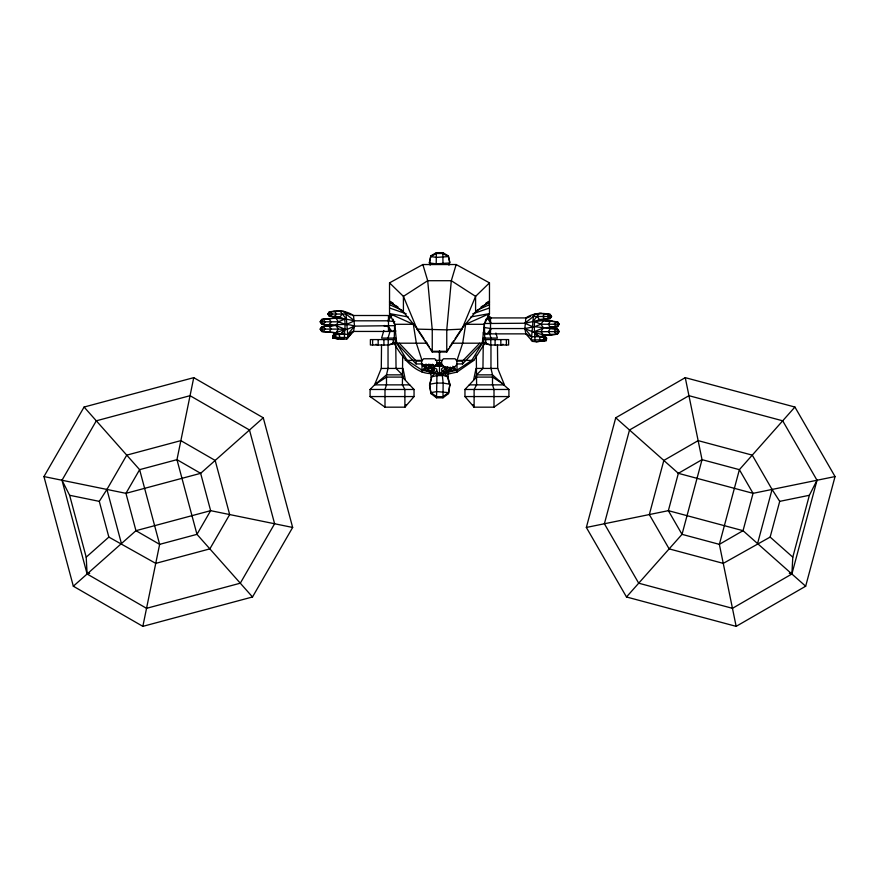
<?xml version="1.0" encoding="UTF-8"?>
<svg xmlns="http://www.w3.org/2000/svg" width="879" height="879" viewBox="0 0 879 879"><rect width="100%" height="100%" fill="white"/><g stroke="black" fill="none" stroke-linecap="round" stroke-linejoin="round"><path stroke-width="1.32" d="M439.5 360.39L439.511 350.765L439.5 374.047L436.929 375.597L431.479 376.882L429.567 385.431L430.985 393.616L436.522 397.802L442.983 397.802L448.477 393.616L449.927 384.244L447.829 376.882L443.642 373.125L439.511 374.047L422.008 370.147L407.197 360.39L396.726 343.195L394.66 324.296L393.078 319.198M409.724 384.87L374.564 384.87L386.496 377.091L402.406 377.091L414.042 389.474L414.042 396.561L404.889 407.175L385.002 407.175L370.081 396.561L370.081 389.474L374.564 384.87L381.288 368.433L381.53 344.689M483.241 344.689L482.945 368.433L476.594 374.861L475.605 377.366M476.33 355.248L476.594 384.87L474.111 389.474L474.111 407.175L493.998 407.175L508.919 396.561L508.919 389.474L492.504 374.861L490.965 368.433L490.965 344.689M394.231 339.151L394.66 324.296L389.54 313.627L389.54 282.873L422.854 264.535L456.157 264.535L489.471 282.873L489.471 313.627L484.351 324.296L482.285 343.195L471.803 360.39L457.003 370.147L439.511 374.047L436.588 371.246M353.512 331.438L346.853 338.964L343.151 339.338L333.009 338.107L333.646 334.668L341.14 333.723L347.699 334.449L353.512 331.438L354.501 326.12L353.512 315.506C346.205 310.54 337.525 310.177 329.196 312.012L327.801 314.056L329.196 316.099L337.866 317.154L335.943 318.176L321.78 319.407L320.143 321.813L321.78 324.23L333.46 325.461L321.78 326.702L320.143 329.109L321.78 331.515L335.943 332.745L345.282 329.35L347.271 329.35L354.501 326.12L394.814 325.669M421.557 363.928L416.086 363.928L416.206 361.06L399.242 343.195M535.256 336.569L545.716 337.096L546.353 340.536L536.223 341.766L534.904 340.173C535.124 333.965 533.575 327.911 534.729 321.582L539.398 319.582L550.166 318.528L551.562 316.484L550.166 314.44C541.838 312.605 533.157 312.968 525.851 317.923L524.862 328.548L525.851 333.866L532.509 341.393L536.223 341.766L546.353 340.536L546.584 338.151L545.716 337.096L538.223 336.152L531.663 336.877L525.851 333.866M817.009 480.253L809.372 495.284L792.792 557.165L791.891 573.998L732.46 608.323L638.703 583.195L604.389 523.763L629.507 430.007L688.949 395.693L782.695 420.81L817.009 480.253L791.891 573.998L789.287 573.306M436.369 252.647L430.831 255.833L429.413 262.953L436.204 263.843L436.369 252.647L442.829 252.647L448.323 255.833L449.773 262.052L448.938 265.183M394.111 343.195C401.945 357.544 416.855 376.728 435.38 373.125L436.929 375.597L436.522 397.802M546.584 338.151L546.298 338.953L543.53 339.755L531.366 340.008L533.355 316.484L535.179 313.792L541.497 313.385M388.485 315.506L388.485 331.438M490.515 333.866L490.515 317.923M405.999 404.812L404.889 407.175L404.889 389.474L402.406 384.87L402.67 355.248M543.749 337.382L543.53 339.755L544.387 340.81L546.298 338.953L543.749 337.382L544.617 338.426M484.9 343.195L473.781 360.39L457.003 372.092L448.257 374.047L447.829 378.179L449.927 385.431M470.814 316.934L489.471 313.627L465.683 324.296L462.673 343.195L457.003 360.39L473.781 360.39M428.798 364.763L429.985 365.609L428.502 365.928L428.502 364.389L429.666 364.444L429.82 365.082L428.798 365.148M436.885 364.115L436.885 361.247L434.83 358.764L423.645 358.764C415.349 366.598 433.808 372.597 436.885 364.115L441.774 364.17M456.915 363.928L456.915 361.06L455.069 358.764L443.477 358.764C435.731 366.62 453.905 372.256 456.915 363.928L462.53 363.928L482.285 343.195M142.848 626.353L159.637 544.354L139.618 469.661L84.087 407.043L43.95 476.561L73.331 586.216L142.848 626.353L252.515 596.973L292.652 527.455L263.271 417.789L193.743 377.651L84.087 407.043M193.743 377.651L176.965 459.662L196.973 534.344L252.515 596.973M473.66 379.816L476.022 368.433L497.712 368.433L504.436 384.87L469.276 384.87L464.958 389.474L464.958 396.561L474.111 407.175L473.001 404.812M424.392 365.104L423.041 364.62M340.173 338.909L343.151 339.338L344.458 337.745C344.238 331.537 345.799 325.483 344.634 319.154L339.964 317.154L329.196 316.099L328.186 314.056L329.196 312.012L339.964 310.957L346.436 319.154L354.501 320.813L388.035 320.813L394.814 321.681M424.172 364.686L424.689 365.928L425.799 364.389L426.546 365.928L424.37 365.697L423.612 364.62M429.567 385.431L431.16 379.387M586.348 527.455L615.729 417.789L685.257 377.651L794.913 407.043L835.05 476.561L805.669 586.216L736.152 626.353L626.485 596.973L586.348 527.455L668.359 510.666L743.041 530.685L805.669 586.216M757.566 543.563L772.07 489.449L752.259 455.135L698.146 440.632L663.832 460.442L649.328 514.567L669.139 548.881L723.263 563.373L770.147 537.08L779.717 501.36L772.07 489.449M429.084 364.543L429.128 365.148M383.87 330.504L381.607 338.085L395.671 338.085M388.035 338.085L390.309 330.493M456.157 264.535L451.312 280.709L446.763 329.856L446.763 352.018L432.248 352.018L417.075 329.131L403.417 296.366L389.54 282.873M484.779 339.151L484.351 324.296L485.922 319.198M489.24 333.866L490.965 328.548L524.862 328.548L534.498 326.68L557.583 329.12L559.22 331.537L557.583 333.943C546.123 337.228 535.157 333.075 524.862 328.548L531.663 336.877M537.289 316.484L539.398 319.582L541.497 319.582L550.166 318.528L551.177 316.484L550.166 314.44L539.398 313.385L532.927 321.582L524.862 323.241L484.186 323.505M442.983 397.802L443.148 383.068L442.379 375.597L443.642 373.125L448.257 374.047M426.765 367.796L426.941 369.191L429.326 370.564L432.512 371.092L434.644 370.477L433.863 368.576L431.018 367.411M423.337 365.4L424.986 365.928L425.952 365.181L426.227 365.928M430.358 365.928L431.402 365.334C431.567 362.5 428.765 368.554 430.974 364.565L431.314 365.411L430.974 364.565M425.271 365.411L425.612 364.565L425.952 365.411M430.633 365.411L430.974 364.796M344.118 334.141L333.646 334.668L332.778 335.723L333.064 336.525L335.844 337.327L347.996 337.58L347.699 334.449L354.501 326.12C343.854 322.153 332.734 326.9 321.78 324.23L320.67 321.813L321.78 319.407L333.46 318.176L334.613 316.11M430.062 365.928L430.809 364.389M61.991 480.253L96.305 420.81L190.051 395.693L249.493 430.007L274.611 523.763L240.297 583.195L146.54 608.323L87.109 573.998L61.991 480.253L69.628 495.284L86.208 557.165L87.109 573.998L89.713 573.306M106.93 489.449L126.741 455.135L180.854 440.632L215.168 460.442L229.672 514.567L209.861 548.881L155.737 563.373L108.853 537.08L99.283 501.36L106.93 489.449L121.434 543.563M428.798 365.554L429.688 365.367L429.04 365.774M429.985 365.389L428.502 365.697M448.279 349.007L446.763 351.292L432.248 351.292L430.732 349.007M449.795 346.722L453.586 340.997M455.102 338.712L461.936 328.416L475.594 312.034L489.471 301.2L485.9 303.167M446.763 352.018L461.936 329.131L475.594 296.366L489.471 282.873M342.074 314.056L339.964 317.154L333.46 318.176M346.436 319.154L344.634 319.154L338.415 321.813L335.943 325.461L321.78 326.702L320.67 329.109L321.78 331.515L335.943 332.745L338.854 334.668M335.943 332.745L338.415 329.109L345.282 329.35L340.744 334.317M534.498 326.68L540.959 324.241L543.431 320.604L557.583 321.835L559.22 324.241L557.583 326.658L547.199 327.768M391.869 315.506L388.035 320.813L389.76 315.506L352.523 315.506M346.853 338.964L352.523 331.438L395.704 331.438M336.965 334.207L339.415 334.558L339.701 337.536L338.624 338.844L333.009 338.107L333.877 337.053M334.745 335.998L335.613 334.954L335.844 337.327L334.976 338.382L333.064 336.525L335.613 334.954M626.485 596.973L682.027 534.344L702.035 459.662L685.257 377.651M794.913 407.043L739.382 469.661L719.363 544.354L736.152 626.353M469.276 384.87L476.594 377.091L492.504 377.091L504.436 384.87M341.14 333.723L345.282 329.35L335.943 325.461L338.415 329.109L320.143 329.109M462.53 363.928L462.53 361.06L479.769 343.195M428.304 364.62L427.557 365.345M429.567 364.818L428.798 364.928M428.304 364.389L427.557 365.928L426.513 364.389L427.26 365.367M435.38 373.125L431.479 376.882L431.479 378.179L430.754 374.047M443.39 370.312L439.5 374.047L447.543 376.882M543.98 336.943L545.903 335.174M86.208 557.165L108.853 537.08M73.331 586.216L135.959 530.685L210.641 510.666L292.652 527.455M263.271 417.789L200.643 473.331L125.95 493.339L43.95 476.561M374.564 384.87L386.496 374.861L388.035 368.433L388.035 344.689M429.611 365.455L428.798 365.29M423.986 364.972L423.337 365.038M423.986 365.192L424.755 365.928M425.139 366.444L424.085 368.411C426.919 371.982 432.984 373.443 437.061 371.301L436.775 369.037L433.259 367.697A31.391 11.702 12.6 0 1 430.93 367.235M540.508 337.096L543.431 335.174L557.583 333.943L558.692 331.537L557.583 329.12L547.199 328.021M424.15 365.071L423.041 364.389L423.041 365.928L423.337 364.543M422.008 370.147L425.293 368.466M481.143 306.837L489.471 302.596L486.812 302.596M346.853 324.252L354.501 320.813L346.018 314.056L344.183 311.364L337.866 310.957M477.132 310.177L489.471 304.672M530.652 316.374L526.84 317.923L487.131 317.923L490.965 323.241L489.24 317.923M533.201 315.341L537.014 313.792M429.666 365.181L428.502 364.62M427.238 343.195L393.276 343.195L388.221 345.007L370.389 345.007L370.389 339.58L395.264 339.58L395.231 343.195L392.891 342.447M472.814 313.77L489.471 308.002M442.511 365.235L439.5 366.246L434.512 365.906M503.063 344.282L500.843 345.007L500.843 339.58M486.12 342.447L483.78 343.195L483.78 339.58L508.622 339.58L508.622 345.007L490.79 345.007L484.516 343.711M423.964 365.356L424.359 364.796M428.82 367.84C424.865 371.96 440.214 370.488 430.161 367.818M395.748 330.636L391.869 331.438L388.035 326.12L384.057 325.516M394.495 343.711L388.221 345.007L388.221 339.58M835.05 476.561L753.05 493.339L678.357 473.331L615.729 417.789M779.717 501.36L809.372 495.284M447.949 367.158L444.444 368.499L444.247 369.872L447.444 370.707L451.443 369.718L452.476 368.334L450.103 367.114M448.048 367.697C439.994 369.674 453.806 371.542 450.169 367.774M542.398 336.635L539.948 336.987L539.662 339.964L540.75 341.272L543.2 340.931M436.204 263.843L449.773 262.953L448.323 255.833M532.927 321.582L543.431 320.604L557.583 321.835L558.692 324.241L557.583 326.658L543.431 327.889L534.08 331.779L537.717 335.756M443.258 365.994L439.5 366.246L435.501 364.906L438.16 364.906M333.031 311.496L334.767 311.496L336.503 314.056L334.767 316.616L333.031 316.616M546.331 313.924L544.595 313.924L542.859 316.484L544.595 319.044L546.331 319.044M327.801 314.056L346.018 314.056L347.699 334.449M551.562 316.484L533.355 316.484L524.862 323.241L532.509 326.68M326.955 318.813L328.999 318.813L331.042 321.813L328.999 324.823L326.955 324.823M552.408 321.231L550.364 321.231L548.32 324.241L550.364 327.252L552.408 327.252M320.143 321.813L338.415 321.813L344.865 324.252M394.66 324.296L413.328 324.296L416.338 343.195L422.008 360.39L405.23 360.39M465.683 324.296L484.351 324.296M534.729 321.582L540.959 324.241L559.22 324.241M326.955 326.098L328.999 326.098L331.042 329.109L328.999 332.119L326.955 332.119M552.408 328.526L550.364 328.526L548.32 331.537L550.364 334.547L552.408 334.547M559.22 331.537L534.08 331.779L538.223 336.152M483.296 333.866L526.84 333.866M483.329 338.085L497.393 338.085L495.888 333.031M545.057 338.953L546.298 338.953M451.773 343.195L485.735 343.195L490.79 345.007L490.79 339.58M435.457 360.39L442.203 360.39M416.206 361.06L421.711 361.06M456.915 361.06L462.53 361.06M426.513 364.389L427.403 364.972M432.534 364.389L432.116 365.928L432.391 364.576C434.094 368.433 433.6 362.148 433.424 365.653L432.534 364.389L433.424 365.422M426.546 365.928L425.436 364.389M426.513 364.62L427.403 365.192M430.809 364.62L431.908 365.928M423.337 364.763L424.117 364.983M430.633 365.181L431.314 365.181M425.183 365.554L426.029 365.554M430.556 365.554L431.402 365.334M381.288 368.433L402.978 368.433L405.34 379.816M403.395 377.366L402.406 374.861L386.496 374.861L386.496 384.87L385.002 389.474L385.002 407.175M476.594 374.861L492.504 374.861L492.504 384.87L493.998 389.474L493.998 407.175M436.929 375.597L442.379 375.597M370.081 389.474L414.042 389.474M464.958 389.474L508.919 389.474M370.081 396.561L414.042 396.561M464.958 396.561L508.919 396.561M384.057 325.823L388.035 326.12L389.76 331.438M336.163 338.503L338.844 338.778M344.634 319.154L335.943 318.176L338.415 321.813M484.186 327.493L490.965 328.548L487.131 333.866L483.252 332.658M538.717 319.791L543.431 320.604L541.497 319.582M408.197 316.934L389.54 313.627L413.328 324.296M487.581 317.132L491.339 317.868L488.01 315.451M69.628 495.284L99.283 501.36M539.398 319.582L543.431 320.604M375.948 344.282L378.168 345.007L378.168 339.58M389.54 308.002L406.197 313.77M452.74 366.29L454.718 367.312L454.97 368.751C451.872 372.158 445.675 372.85 441.774 370.477L441.533 369.026L443.082 367.543A32.281 12.042 -7.4 0 0 447.807 367.026M343.623 311.88L351.248 314.979M389.54 304.672L401.879 310.177M389.54 302.596L397.868 306.837M453.718 368.466L457.003 370.147M393.111 303.167L389.54 301.2L403.417 312.034L417.075 328.416L423.909 338.712M770.147 537.08L792.792 557.165M333.46 332.745L335.382 334.514M402.406 374.861L396.055 368.433L395.759 344.689M396.726 343.195L416.086 363.928M432.391 364.796L433.369 365.928M545.485 339.481L546.353 340.536M530.894 339.239L532.509 341.393M540.959 324.241L543.431 327.889L540.959 331.537L543.431 335.174M425.425 340.997L429.216 346.722M544.749 318.539L545.903 320.604M429.413 262.052L430.183 264.26M430.183 265.183L429.413 262.953L430.831 255.833M489.449 333.031L490.965 338.085M422.854 264.535L427.699 280.709L432.248 329.856L432.248 352.018M332.778 335.723L333.009 338.107M442.994 263.843L442.829 252.647M497.47 344.689L497.712 368.433M550.166 314.44L550.166 318.528M506.392 339.58L506.392 345.007M495.097 339.58L495.097 345.007M485.735 339.58L485.735 343.195M475.594 312.034L475.594 296.366L451.312 280.709L427.699 280.709L403.417 296.366L403.417 312.034M461.936 328.416L461.936 329.131L446.763 329.856L417.075 329.131L417.075 328.416M457.003 372.092L457.003 363.62A6.999 3.197 -2.5 0 0 456.904 363.456M448.477 393.616L449.927 384.244L443.148 383.068L436.358 383.068L429.567 384.244L430.985 393.616M428.798 364.543L428.798 365.774M422.008 372.092L422.008 363.62A6.999 3.197 2.5 0 1 422.107 363.456M393.276 339.58L393.276 343.195M383.914 339.58L383.914 345.007M372.619 339.58L372.619 345.007M330.987 324.252L330.987 326.68M431.952 369.609L433.325 369.96L432.007 369.543M678.357 473.331L668.359 510.666L682.027 534.344L719.363 544.354L743.041 530.685L753.05 493.339L739.382 469.661L702.035 459.662L678.357 473.331M449.608 368.828L450.993 368.773L449.685 368.751M139.618 469.661L125.95 493.339L135.959 530.685L159.637 544.354L196.973 534.344L210.641 510.666L200.643 473.331L176.965 459.662L139.618 469.661M325.054 321.813L323.417 324.23L320.67 321.813L323.417 319.407L325.054 321.813M331.976 314.056L330.581 316.099L328.186 314.056L330.581 312.012L331.976 314.056M325.054 329.109L323.417 331.515L320.67 329.109L323.417 326.702L325.054 329.109M548.782 314.44L547.386 316.484L548.782 318.528L551.177 316.484L548.782 314.44M555.946 321.835L554.308 324.241L555.946 326.658L558.692 324.241L555.946 321.835M555.946 329.12L554.308 331.537L555.946 333.943L558.692 331.537L555.946 329.12M448.477 392.605L442.983 396.682L436.522 396.682L430.985 392.605L436.819 391.594L448.477 392.605M436.369 253.493L430.831 256.602L436.665 257.371L448.323 256.602L442.829 253.493L436.369 253.493M439.5 362.708L437.149 362.675L441.401 362.741L439.5 362.708"/></g></svg>
